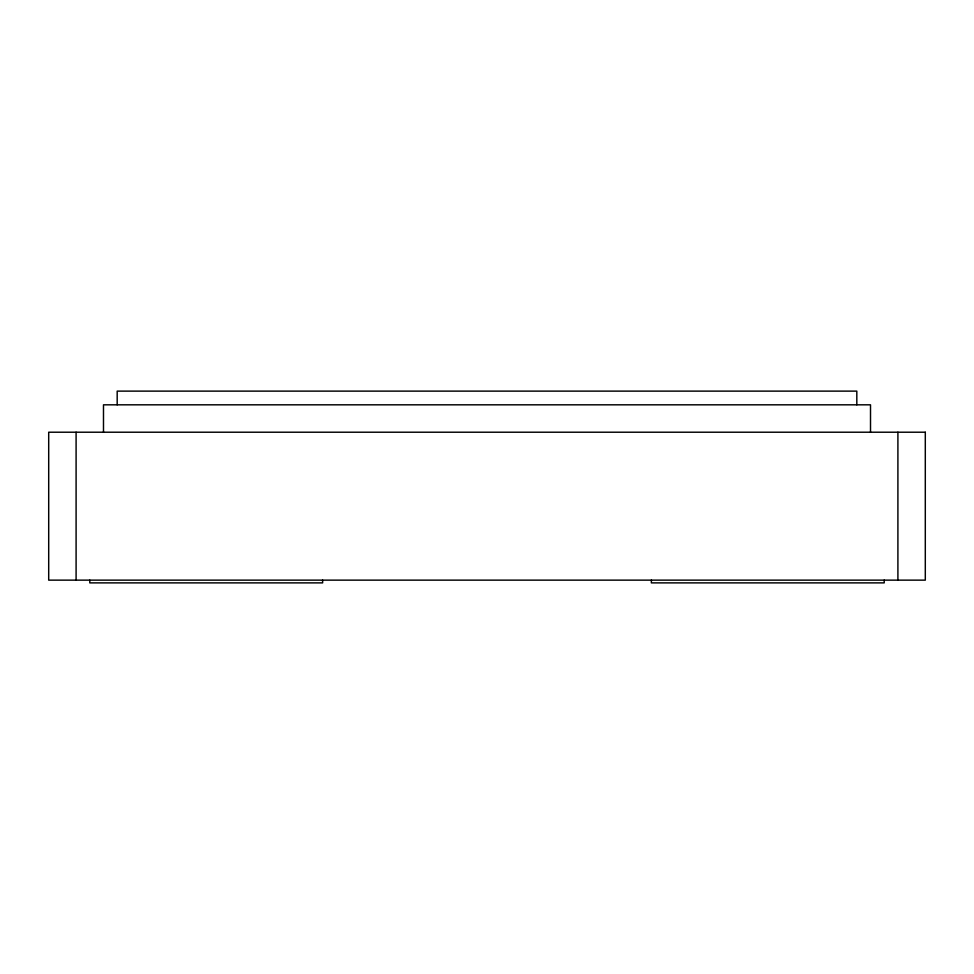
<?xml version="1.0" encoding="UTF-8"?>
<svg xmlns="http://www.w3.org/2000/svg" width="974" height="974" viewBox="0 0 974 974"><rect width="100%" height="100%" fill="white"/><g stroke="black" fill="none" stroke-linecap="round" stroke-linejoin="round"><path stroke-width="1.46" d="M897.906 432.213L897.906 580.139M884.209 580.139L884.209 582.878L651.363 582.878L651.363 580.139M870.513 432.213L870.513 404.819L103.487 404.819L103.487 432.213M856.816 404.819L856.816 391.122L117.184 391.122L117.184 404.819M322.637 580.139L322.637 582.878L89.791 582.878L89.791 580.139M76.094 432.213L76.094 580.139M925.3 432.213L48.7 432.213L48.7 580.139L925.3 580.139L925.3 432.213"/></g></svg>
